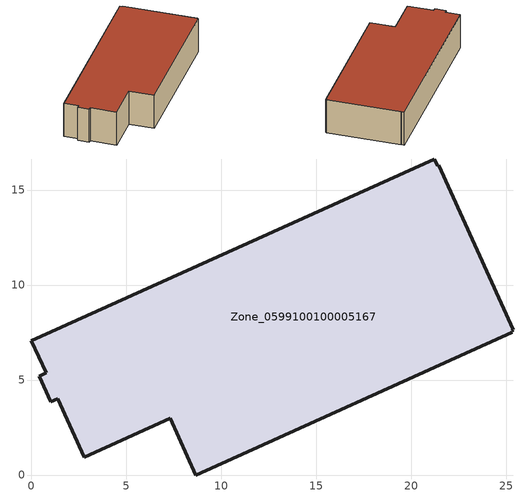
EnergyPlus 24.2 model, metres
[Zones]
Zone_0599100100005167
 floor ground (C_G): 25.33,7.52 8.66,0 7.31,2.98 2.78,0.93 1.39,4.02 1.02,3.85 0.41,5.21 0.78,5.38 0,7.06 21.22,16.64 21.38,16.28 21.44,16.3 25.36,7.63 25.29,7.6 z0
 wall outside (C_F): 0.41,5.21 1.02,3.85 1.39,4.02 2.78,0.93 7.31,2.98 8.66,0 25.33,7.52 25.29,7.6 25.36,7.63 21.44,16.3 21.38,16.28 21.22,16.64 0,7.06 0.78,5.38 0.41,5.21 z0:4.76
 roof outside (C_R): 8.66,0 25.33,7.52 25.29,7.6 25.36,7.63 21.44,16.3 21.38,16.28 21.22,16.64 0,7.06 0.78,5.38 0.41,5.21 1.02,3.85 1.39,4.02 2.78,0.93 7.31,2.98 z4.76
[BUILDING]
Pand.0599100100005167: North Axis=0; Terrain=City; Loads Convergence Tolerance Value=0.04; Temperature Convergence Tolerance Value=0.4; Solar Distribution=FullExterior; Maximum Number of Warmup Days=25; Minimum Number of Warmup Days=1
[Site:Location]
Rotterdam.The.Hague.AP_ZH_NLD Design_Conditions: Latitude=51.96; Longitude=4.45; Time Zone=1; Elevation=-4.5
[SITE:GROUNDTEMPERATURE:BUILDINGSURFACE]
18, 18, 18, 18, 18, 18, 18, 18, 18, 18, 18, 18
[MATERIAL] Thermal Absorptance=0.9; Solar Absorptance=0.7; Visible Absorptance=0.7
Name | Roughness | Thickness | Conductivity | Density | Specific Heat
G.D.2006-2014 | MediumSmooth | 0.15 | 0.06 | 540 | 1210
F.D.2006-2014 | Rough | 0.3 | 0.12 | 1920 | 840
R.D.2006-2014 | MediumRough | 0.2 | 0.08 | 1500 | 1000
[CONSTRUCTION]
C_G: G.D.2006-2014
C_F: F.D.2006-2014
C_R: R.D.2006-2014
[ZONE]
Zone_0599100100005167: Type=1; Multiplier=1; Ceiling Height=Autocalculate; Volume=Autocalculate; Floor Area=autocalculate; Part of Total Floor Area=Yes
[ZONEINFILTRATION:DESIGNFLOWRATE]
Infil_Zone_0599100100005167: Zone or ZoneList or Space or SpaceList=Zone_0599100100005167; Schedule=AlwaysOn; Design Flow Rate Calculation Method=Flow/Area; Flow Rate per Floor Area=0.0021; Constant Term Coefficient=1; Temperature Term Coefficient=0; Velocity Term Coefficient=0; Velocity Squared Term Coefficient=0
[HVACTEMPLATE:ZONE:IDEALLOADSAIRSYSTEM]
Zone_0599100100005167: Maximum Heating Supply Air Temperature=50; Minimum Cooling Supply Air Temperature=13; Maximum Heating Supply Air Humidity Ratio=0.0156; Minimum Cooling Supply Air Humidity Ratio=0.0077; Heating Limit=NoLimit; Cooling Limit=NoLimit; Dehumidification Control Type=ConstantSensibleHeatRatio; Cooling Sensible Heat Ratio=0.7; Dehumidification Setpoint=60; Humidification Control Type=None; Humidification Setpoint=30; Outdoor Air Method=None; Outdoor Air Flow Rate per Person=0.00944; Outdoor Air Flow Rate per Zone Floor Area=0; Outdoor Air Flow Rate per Zone=0; Demand Controlled Ventilation Type=None; Outdoor Air Economizer Type=NoEconomizer; Heat Recovery Type=None; Sensible Heat Recovery Effectiveness=0.7; Latent Heat Recovery Effectiveness=0.65
[ZONECONTROL:THERMOSTAT]
ThermostatControl_Zone_0599100100005167: Zone or ZoneList=Zone_0599100100005167; Control Type Schedule=DualSetpointControlType; Control 1=Thermostat_Zone_0599100100005167; Temperature Difference Between Cutout And Setpoint=0
[THERMOSTATSETPOINT:DUALSETPOINT]
Thermostat_Zone_0599100100005167: Heating Setpoint Temperature Schedule=HeatingSetpoint_Zone_0599100100005167; Cooling Setpoint Temperature Schedule=CoolingSetpoint_Zone_0599100100005167
[SCHEDULE:COMPACT]
HeatingSetpoint_Zone_0599100100005167: Through: 12/31, For: AllDays, Until: 24:00, 21
CoolingSetpoint_Zone_0599100100005167: Through: 12/31, For: AllDays, Until: 24:00, 24
DualSetpointControlType: Through: 12/31, For: AllDays, Until: 24:00, 4
AlwaysOn: Through: 12/31, For: AllDays, Until: 24:00, 1
